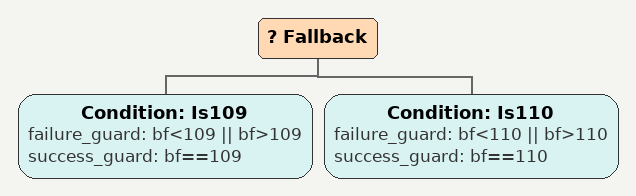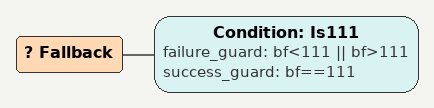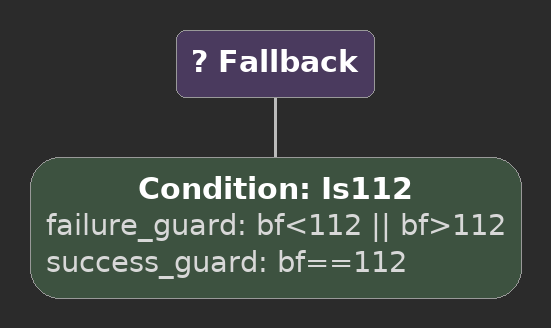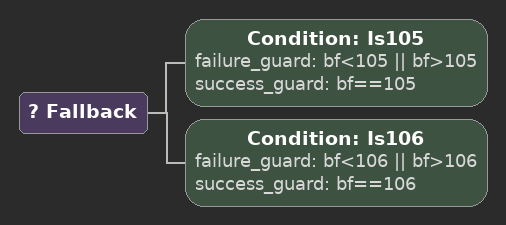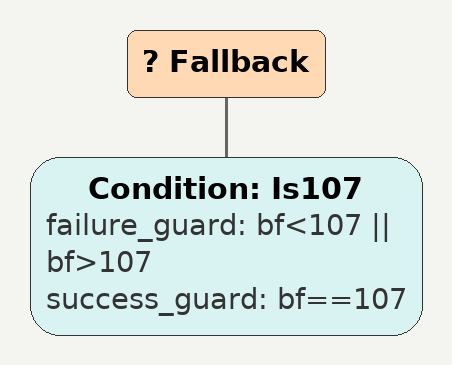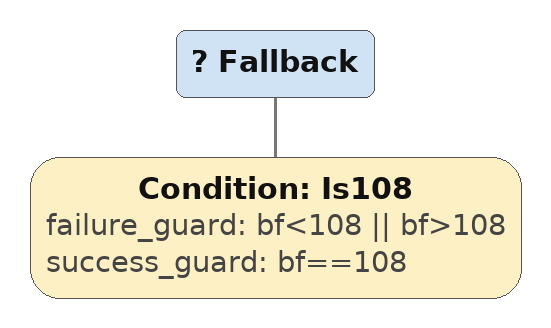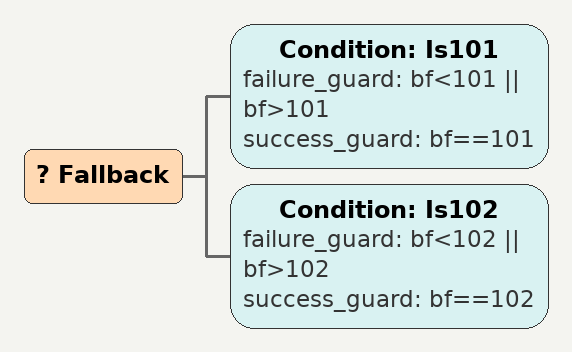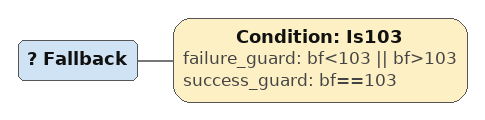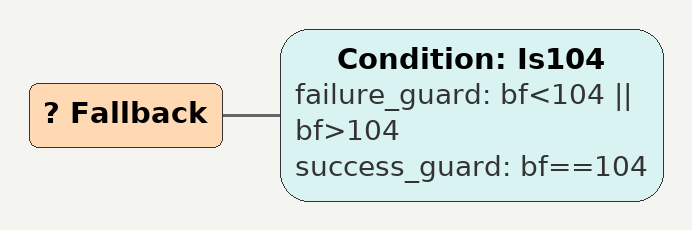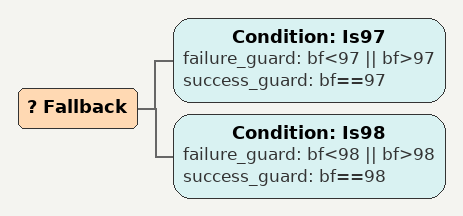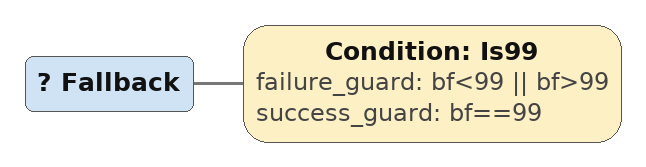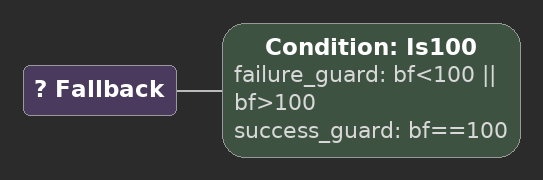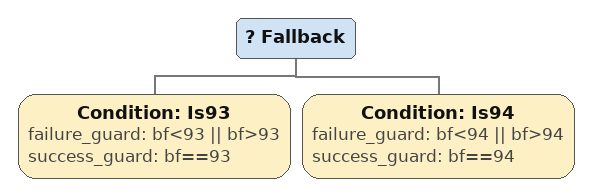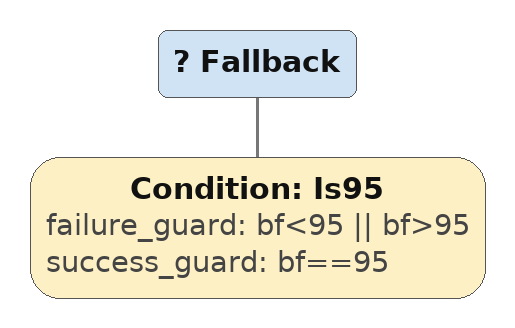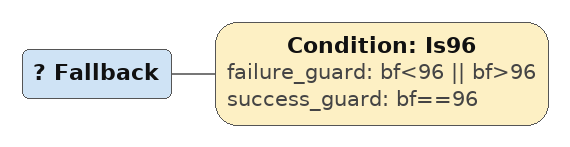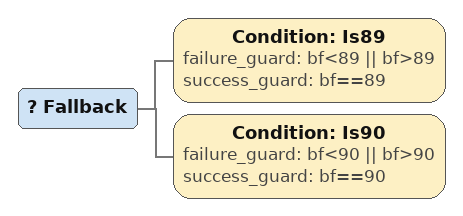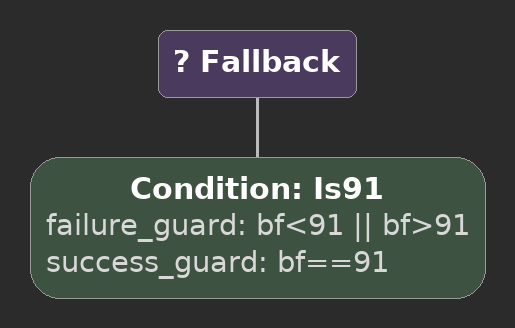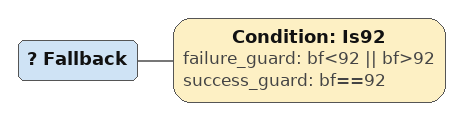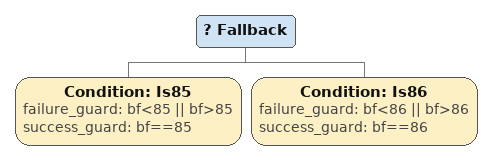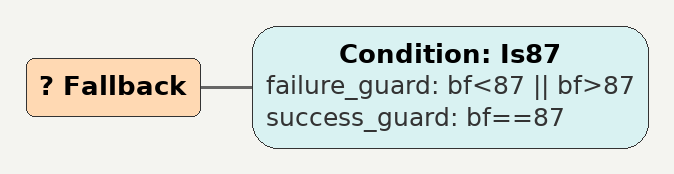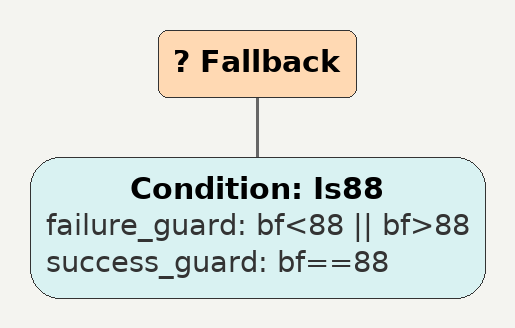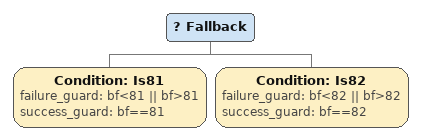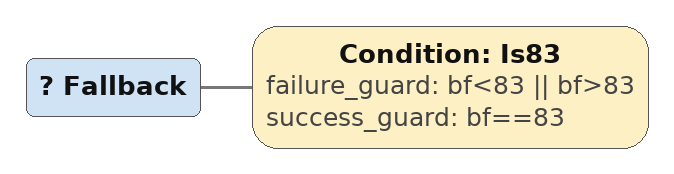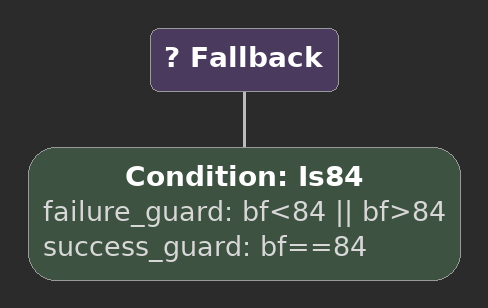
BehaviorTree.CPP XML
<Fallback>
    <Condition ID="Is109" failure_guard="bf&lt;109 || bf>109" success_guard="bf==109"/>
    <Condition ID="Is110" failure_guard="bf&lt;110 || bf>110" success_guard="bf==110"/>
        sequence108
        sequence
        children {
        } end_children
    } end_composite
</Fallback>

<Fallback>
    <Condition ID="Is111" failure_guard="bf&lt;111 || bf>111" success_guard="bf==111"/>
        sequence108
        sequence
        children {
        } end_children
    } end_composite
</Fallback>

<Fallback>
    <Condition ID="Is112" failure_guard="bf&lt;112 || bf>112" success_guard="bf==112"/>
        sequence108
        sequence
        children {
        } end_children
    } end_composite
</Fallback>

<Fallback>
    <Condition ID="Is105" failure_guard="bf&lt;105 || bf>105" success_guard="bf==105"/>
    <Condition ID="Is106" failure_guard="bf&lt;106 || bf>106" success_guard="bf==106"/>
        sequence104
        sequence
        children {
        } end_children
    } end_composite
</Fallback>

<Fallback>
    <Condition ID="Is107" failure_guard="bf&lt;107 || bf>107" success_guard="bf==107"/>
        sequence104
        sequence
        children {
        } end_children
    } end_composite
</Fallback>

<Fallback>
    <Condition ID="Is108" failure_guard="bf&lt;108 || bf>108" success_guard="bf==108"/>
        sequence104
        sequence
        children {
        } end_children
    } end_composite
</Fallback>

<Fallback>
    <Condition ID="Is101" failure_guard="bf&lt;101 || bf>101" success_guard="bf==101"/>
    <Condition ID="Is102" failure_guard="bf&lt;102 || bf>102" success_guard="bf==102"/>
        sequence100
        sequence
        children {
        } end_children
    } end_composite
</Fallback>

<Fallback>
    <Condition ID="Is103" failure_guard="bf&lt;103 || bf>103" success_guard="bf==103"/>
        sequence100
        sequence
        children {
        } end_children
    } end_composite
</Fallback>

<Fallback>
    <Condition ID="Is104" failure_guard="bf&lt;104 || bf>104" success_guard="bf==104"/>
        sequence100
        sequence
        children {
        } end_children
    } end_composite
</Fallback>

<Fallback>
    <Condition ID="Is97" failure_guard="bf&lt;97 || bf>97" success_guard="bf==97"/>
    <Condition ID="Is98" failure_guard="bf&lt;98 || bf>98" success_guard="bf==98"/>
        sequence96
        sequence
        children {
        } end_children
    } end_composite
</Fallback>

<Fallback>
    <Condition ID="Is99" failure_guard="bf&lt;99 || bf>99" success_guard="bf==99"/>
        sequence96
        sequence
        children {
        } end_children
    } end_composite
</Fallback>

<Fallback>
    <Condition ID="Is100" failure_guard="bf&lt;100 || bf>100" success_guard="bf==100"/>
        sequence96
        sequence
        children {
        } end_children
    } end_composite
</Fallback>

<Fallback>
    <Condition ID="Is93" failure_guard="bf&lt;93 || bf>93" success_guard="bf==93"/>
    <Condition ID="Is94" failure_guard="bf&lt;94 || bf>94" success_guard="bf==94"/>
        sequence92
        sequence
        children {
        } end_children
    } end_composite
</Fallback>

<Fallback>
    <Condition ID="Is95" failure_guard="bf&lt;95 || bf>95" success_guard="bf==95"/>
        sequence92
        sequence
        children {
        } end_children
    } end_composite
</Fallback>

<Fallback>
    <Condition ID="Is96" failure_guard="bf&lt;96 || bf>96" success_guard="bf==96"/>
        sequence92
        sequence
        children {
        } end_children
    } end_composite
</Fallback>

<Fallback>
    <Condition ID="Is89" failure_guard="bf&lt;89 || bf>89" success_guard="bf==89"/>
    <Condition ID="Is90" failure_guard="bf&lt;90 || bf>90" success_guard="bf==90"/>
        sequence88
        sequence
        children {
        } end_children
    } end_composite
</Fallback>

<Fallback>
    <Condition ID="Is91" failure_guard="bf&lt;91 || bf>91" success_guard="bf==91"/>
        sequence88
        sequence
        children {
        } end_children
    } end_composite
</Fallback>

<Fallback>
    <Condition ID="Is92" failure_guard="bf&lt;92 || bf>92" success_guard="bf==92"/>
        sequence88
        sequence
        children {
        } end_children
    } end_composite
</Fallback>

<Fallback>
    <Condition ID="Is85" failure_guard="bf&lt;85 || bf>85" success_guard="bf==85"/>
    <Condition ID="Is86" failure_guard="bf&lt;86 || bf>86" success_guard="bf==86"/>
        sequence84
        sequence
        children {
        } end_children
    } end_composite
</Fallback>

<Fallback>
    <Condition ID="Is87" failure_guard="bf&lt;87 || bf>87" success_guard="bf==87"/>
        sequence84
        sequence
        children {
        } end_children
    } end_composite
</Fallback>

<Fallback>
    <Condition ID="Is88" failure_guard="bf&lt;88 || bf>88" success_guard="bf==88"/>
        sequence84
        sequence
        children {
        } end_children
    } end_composite
</Fallback>

<Fallback>
    <Condition ID="Is81" failure_guard="bf&lt;81 || bf>81" success_guard="bf==81"/>
    <Condition ID="Is82" failure_guard="bf&lt;82 || bf>82" success_guard="bf==82"/>
        sequence80
        sequence
        children {
        } end_children
    } end_composite
</Fallback>

<Fallback>
    <Condition ID="Is83" failure_guard="bf&lt;83 || bf>83" success_guard="bf==83"/>
        sequence80
        sequence
        children {
        } end_children
    } end_composite
</Fallback>

<Fallback>
    <Condition ID="Is84" failure_guard="bf&lt;84 || bf>84" success_guard="bf==84"/>
        sequence80
        sequence
        children {
        } end_children
    } end_composite
</Fallback>
